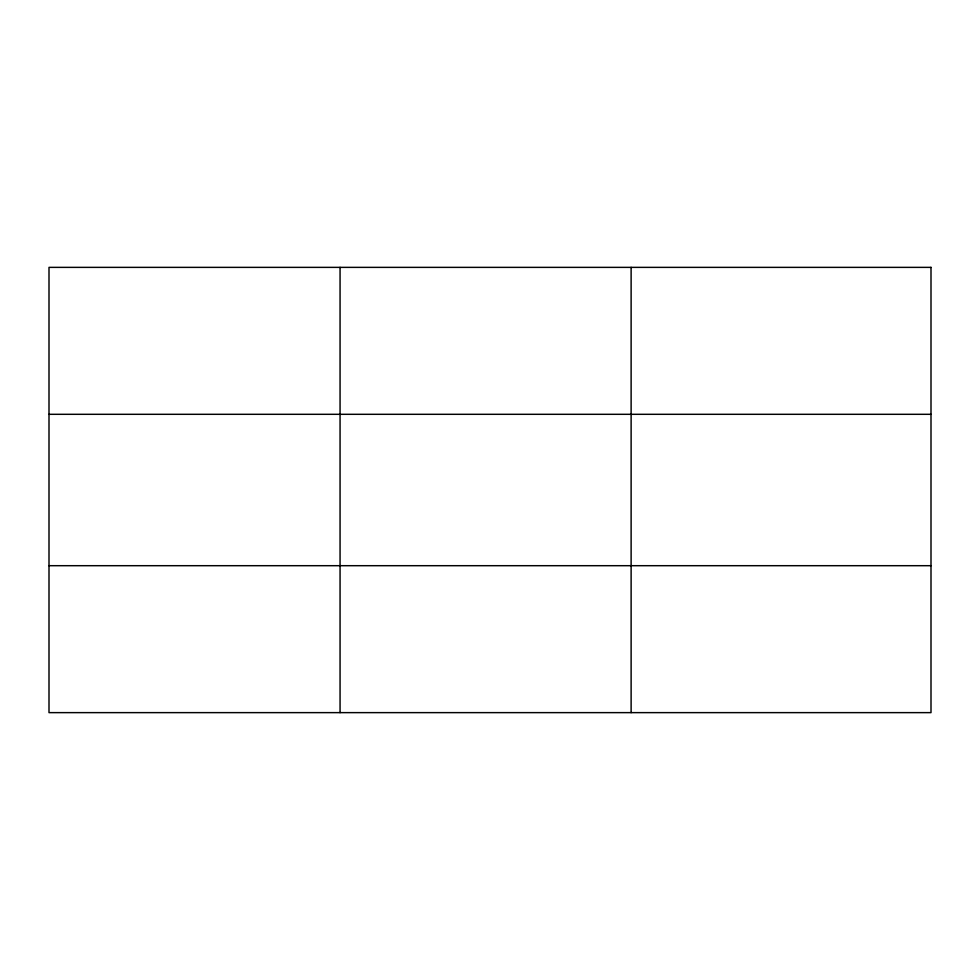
<?xml version="1.0" encoding="UTF-8"?>
<svg xmlns="http://www.w3.org/2000/svg" width="980" height="980" viewBox="0 0 980 980"><rect width="100%" height="100%" fill="white"/><g stroke="black" fill="none" stroke-linecap="round" stroke-linejoin="round"><path stroke-width="1.47" d="M340.06 267.368L340.06 712.632M631.12 267.368L631.12 712.632M49 414.307L931 414.307M49 565.693L931 565.693M931 267.368L931 712.632L49 712.632L49 267.368L931 267.368"/></g></svg>
